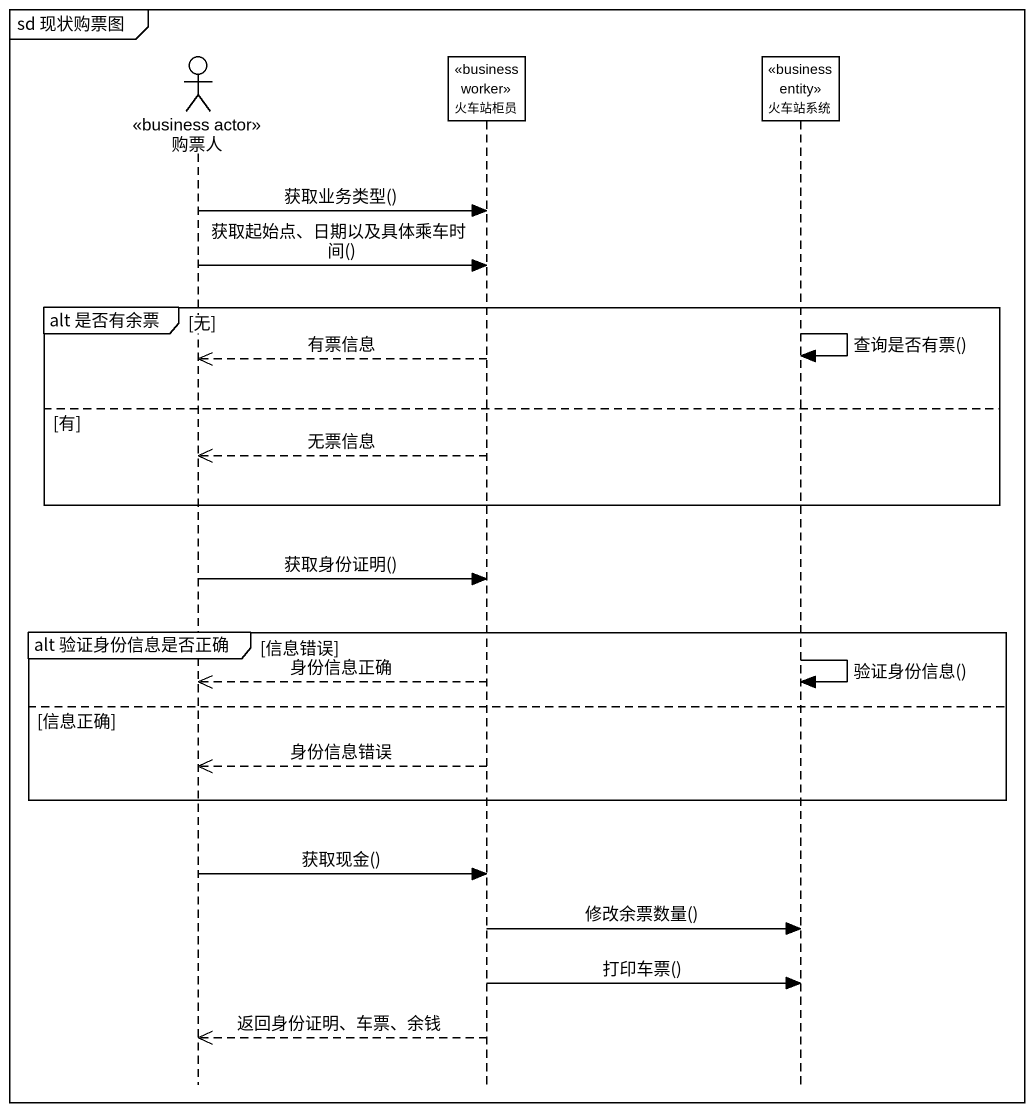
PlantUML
@startuml
mainframe sd 现状购票图
hide footbox
actor 购票人 <<business actor>>
participant 火车站柜员 <<business worker>>
participant 火车站系统 <<business entity>>

购票人 -> 火车站柜员 : 获取业务类型()
购票人 -> 火车站柜员 : 获取起始点、日期以及具体乘车时间()
group alt 是否有余票 [无]
  火车站系统 -> 火车站系统 : 查询是否有票()
  火车站柜员 -->> 购票人 : 有票信息
else 有
  火车站柜员 -->> 购票人 : 无票信息
end
购票人 -> 火车站柜员 : 获取身份证明()
group alt 验证身份信息是否正确 [信息错误]
  火车站系统 -> 火车站系统 : 验证身份信息()
  火车站柜员 -->> 购票人 : 身份信息正确
else 信息正确
  火车站柜员 -->> 购票人 : 身份信息错误
end
购票人 -> 火车站柜员 : 获取现金()
火车站柜员 -> 火车站系统 : 修改余票数量()
火车站柜员 -> 火车站系统 : 打印车票()
火车站柜员 -->> 购票人 : 返回身份证明、车票、余钱
@enduml
